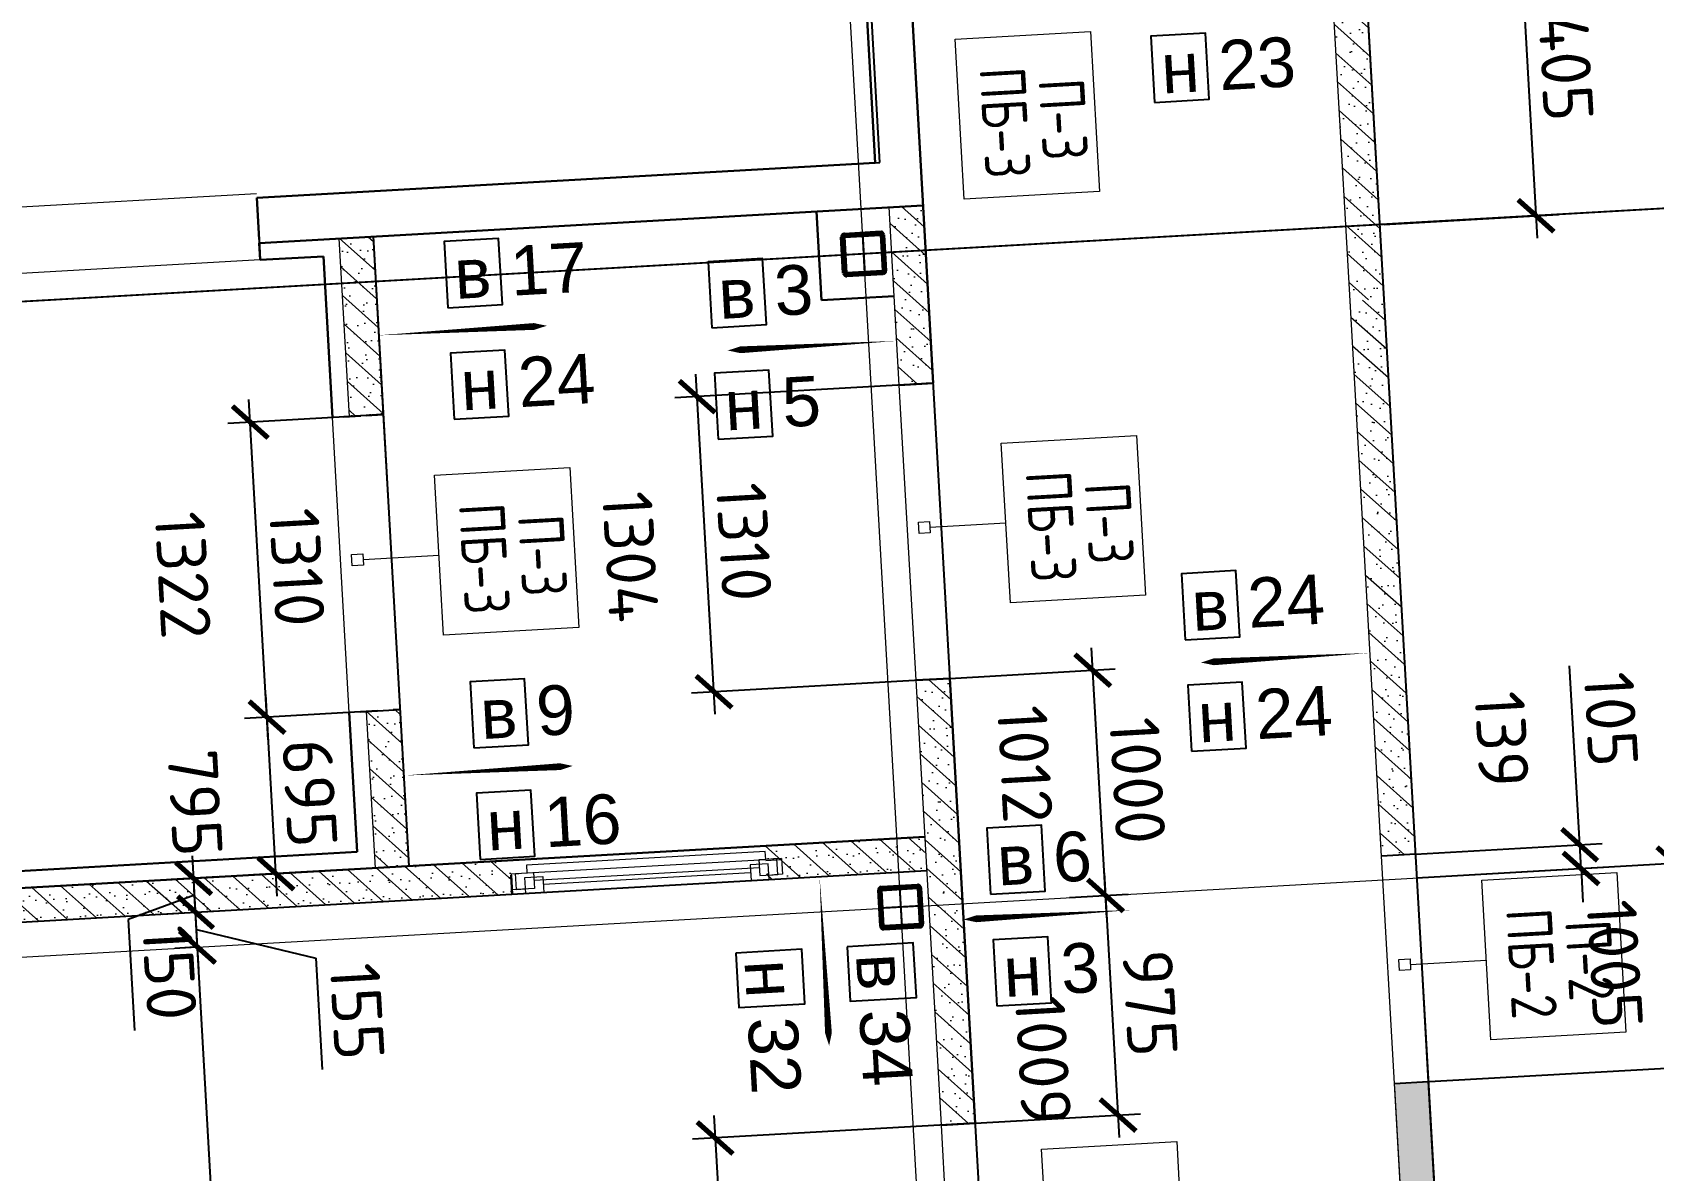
# Model space of a CAD drawing. Header units: metres. Extents: x 107714.6 to 107779.8, y 110796.6 to 110847.9.
# Drawn here: x 107766.64 to 107773.82, y 110823.88 to 110828.92 of the extents above; entities that cross this region are included whole.
import ezdxf

# ---------------------------------------------------------------- set-up
doc = ezdxf.new("R2010")
doc.units = ezdxf.units.M
doc.header["$PDMODE"] = 35
doc.header["$PDSIZE"] = 0.01
for name, pattern in [('CENTER', [50.8, 31.75, -6.35, 6.35, -6.35]), ('GOST2.303 5', [24, 20, -1.5, 1, -1.5]), ('невидимаяX2', [19.05, 12.7, -6.35])]:
    doc.linetypes.add(name, pattern=pattern)
for name, color, linetype in [('2023.11.08_В_ОТКЛОНЕНИЯ', 7, 'Continuous'), ('2023.11.08_Н_ОТКЛОНЕНИЯ', 7, 'Continuous'), ('_1-1_ Внутренние стены', 7, 'Continuous'), ('_4-3_ маркировка на кладочных планах АР', 7, 'Continuous'), ('размеры', 7, 'Continuous'), ('размеры дв проемов', 7, 'Continuous'), ('Слой3', 7, 'Continuous')]:
    doc.layers.add(name, color=color, linetype=linetype)
doc.layers.add('Вспомогательные', color=6, linetype='Continuous', plot=False)
doc.layers.add('Каркас_Импост', color=7, linetype='Continuous', lineweight=9, true_color=0x804000)
doc.layers.add('Отлив', color=7, linetype='Continuous', lineweight=9, true_color=0x008080)
for name, color, linetype, lineweight in [('Окна', 251, 'Continuous', 9), ('ОСИ', 251, 'CENTER', 18), ('Основные надписи', 7, 'Continuous', 30), ('Размерные', 45, 'Continuous', 15), ('Стены', 7, 'Continuous', 18), ('Стены разрез', 7, 'Continuous', 30)]:
    doc.layers.add(name, color=color, linetype=linetype, lineweight=lineweight)
doc.styles.add('AxeAndPointZ', font='arial.ttf')
doc.styles.add('GOST 2.304 type A', font='isocpeur.ttf')
doc.styles.add('стиль1', font='isocpeur.ttf')
doc.dimstyles.new('ISO-25', dxfattribs={"dimtxt": 0.22, "dimasz": 0.15, "dimexe": 0.1, "dimexo": 0, "dimgap": 0.06, "dimtad": 1, "dimdec": 0, "dimlfac": 1000, "dimtxsty": 'GOST 2.304 type A', "dimblk": 'ARCHTICK', "dimcen": 2.5, "dimdle": 0.1, "dimadec": 0, "dimazin": 0, "dimtfac": 1, "dimtdec": 0, "dimtmove": 0, "dimatfit": 3, "dimfxl": 1, "dimarcsym": 0})
doc.dimstyles.new('снизу', dxfattribs={"dimtxt": 0.22, "dimasz": 0.1, "dimexe": 0.1, "dimexo": 0, "dimgap": 0.06, "dimtad": 1, "dimdec": 0, "dimlfac": 1000, "dimtxsty": 'GOST 2.304 type A', "dimblk": 'OBLIQUE', "dimcen": 2.5, "dimdle": 0.1, "dimse1": 1, "dimse2": 1, "dimsd1": 1, "dimsd2": 1, "dimadec": 0, "dimazin": 0, "dimtfac": 1, "dimtdec": 0, "dimtofl": 0, "dimtmove": 2, "dimatfit": 3, "dimfxl": 1, "dimarcsym": 0})

# ---------------------------------------------------------------- blocks, each defined once
blk = doc.blocks.new('102_Окно_1Створка_Ф_ГОСТ23166-99 - 1160х1750_1170_h-1445332-_О__L1_0_000_')
at = {"layer": 'Каркас_Импост', "color": 7, "lineweight": 18}
for p, q in [((-638.1, -475), (-638.1, -405)), ((-638.1, -405), (-603.1, -405)), ((-538.1, -405), (-618.1, -405)), ((-618.1, -405), (-618.1, -475)), ((-618.1, -405), (-618.1, -475)), ((-578.1, -405), (-618.1, -405)), ((-498.1, -385), (-578.1, -385)), ((-578.1, -385), (-578.1, -455)), ((-538.1, -475), (-538.1, -405)), ((-498.1, -455), (-498.1, -385)), ((-498.1, -420), (421.9, -420)), ((421.9, -455), (421.9, -385)), ((421.9, -385), (501.9, -385)), ((461.9, -405), (541.9, -405)), ((461.9, -475), (461.9, -405)), ((501.9, -385), (501.9, -455)), ((541.9, -405), (501.9, -405)), ((561.9, -405), (526.9, -405)), ((541.9, -405), (541.9, -475)), ((541.9, -405), (541.9, -475)), ((561.9, -475), (561.9, -405)), ((-638.1, -475), (-603.1, -475)), ((-618.1, -475), (-538.1, -475)), ((-618.1, -475), (-538.1, -475)), ((-578.1, -455), (-498.1, -455)), ((-538.1, -440), (461.9, -440)), ((-538.1, -475), (-538.1, -455)), ((501.9, -455), (421.9, -455)), ((461.9, -475), (461.9, -455)), ((541.9, -475), (461.9, -475)), ((541.9, -475), (461.9, -475)), ((561.9, -475), (526.9, -475))]:
    blk.add_line(p, q, dxfattribs=at)
at = {"layer": 'Отлив', "color": 7}
for p, q in [((491.9, -475), (-568.1, -475)), ((-568.1, -475), (-568.1, -510)), ((491.9, -510), (491.9, -475)), ((-568.1, -510), (491.9, -510))]:
    blk.add_line(p, q, dxfattribs=at)
blk = doc.blocks.new('к4')
at = {"color": 0, "linetype": 'Continuous', "lineweight": 60, "ltscale": 150}
for p, q in [((4150607.8, 536606.2), (4150607.8, 536766.2)), ((4150612.8, 536606.2), (4150612.8, 536766.2)), ((4150617.8, 536776.2), (4150777.8, 536776.2)), ((4150617.8, 536771.2), (4150777.8, 536771.2)), ((4150782.8, 536766.2), (4150782.8, 536606.2)), ((4150787.8, 536766.2), (4150787.8, 536606.2)), ((4150777.8, 536601.2), (4150617.8, 536601.2)), ((4150777.8, 536596.2), (4150617.8, 536596.2))]:
    blk.add_line(p, q, dxfattribs=at)
at = {"color": 0, "linetype": 'GOST2.303 5', "lineweight": 25, "ltscale": 150}
for p, q in [((4150697.8, 536778.2), (4150697.8, 536594.2)), ((4150605.8, 536686.2), (4150789.8, 536686.2))]:
    blk.add_line(p, q, dxfattribs=at)
at = {"color": 0, "linetype": 'Continuous', "lineweight": 60, "ltscale": 150}
for centre, radius, start, end in [((4150617.8, 536766.2), 10, 90, 180), ((4150617.8, 536766.2), 5, 90, 180), ((4150777.8, 536766.2), 10, 0, 90), ((4150777.8, 536766.2), 5, 0, 90), ((4150617.8, 536606.2), 10, 180, 270), ((4150617.8, 536606.2), 5, 180, 270), ((4150777.8, 536606.2), 5, 270, 0), ((4150777.8, 536606.2), 10, 270, 0)]:
    blk.add_arc(centre, radius, start, end, dxfattribs=at)
at = {"layer": 'Вспомогательные', "color": 0, "ltscale": 10}
blk.add_line((4150612.8, 536686.2), (4150782.8, 536686.2), dxfattribs=at)
blk = doc.blocks.new('_ARCHTICK')
at = {"color": 0, "linetype": 'ByBlock', "const_width": 0.15}
blk.add_lwpolyline([(-0.5, -0.5), (0.5, 0.5)], dxfattribs=at)
blk = doc.blocks.new('*D138')
at = {"layer": 'Defpoints', "color": 0, "transparency": 16777216}
for p in [(107772.3326, 110829.4617), (107773.2992, 110828.1094), (107772.6263, 110828.0711)]:
    blk.add_point(p, dxfattribs=at)
at = {"layer": 'размеры', "color": 0, "lineweight": -2, "transparency": 16777216}
for p, q in [((107773.2138, 110829.612), (107773.3049, 110828.0095)), ((107772.3326, 110829.4617), (107773.3193, 110829.5178)), ((107772.6263, 110828.0711), (107773.3991, 110828.1151))]:
    blk.add_line(p, q, dxfattribs=at)
at = {"layer": 'размеры', "color": 0, "lineweight": -2, "transparency": 16777216, "xscale": 0.15, "yscale": 0.15, "zscale": 0.15}
for p, rotation in [((107773.2195, 110829.5121), 93.25304974487426), ((107773.2992, 110828.1094), 273.2530497448743)]:
    blk.add_blockref('_ARCHTICK', p, dxfattribs=dict(at, rotation=rotation))
at = {"layer": 'размеры', "color": 0, "transparency": 16777216, "insert": (107773.4291, 110828.8204), "char_height": 0.22, "attachment_point": 5, "rotation": 273.25305, "style": 'GOST 2.304 type A'}
blk.add_mtext('1405', dxfattribs=at)
blk = doc.blocks.new('*D140')
at = {"layer": 'Defpoints', "color": 0, "transparency": 16777216}
for p in [(107773.4927, 110825.3209), (107772.7648, 110825.2795), (107772.7708, 110825.1747)]:
    blk.add_point(p, dxfattribs=at)
at = {"layer": 'размеры', "color": 0, "lineweight": -2, "transparency": 16777216}
for p, q in [((107773.4927, 110825.3209), (107773.4476, 110826.1136)), ((107772.7648, 110825.2795), (107773.5925, 110825.3265)), ((107773.4986, 110825.216), (107773.4927, 110825.3209)), ((107772.7708, 110825.1747), (107773.5985, 110825.2217)), ((107773.4986, 110825.216), (107773.5071, 110825.0663))]:
    blk.add_line(p, q, dxfattribs=at)
at = {"layer": 'размеры', "color": 0, "lineweight": -2, "transparency": 16777216, "xscale": 0.15, "yscale": 0.15, "zscale": 0.15}
for p, rotation in [((107773.4927, 110825.3209), 273.2530497448743), ((107773.4986, 110825.216), 93.25304974487426)]:
    blk.add_blockref('_ARCHTICK', p, dxfattribs=dict(at, rotation=rotation))
at = {"layer": 'размеры', "color": 0, "transparency": 16777216, "insert": (107773.6314, 110825.8766), "char_height": 0.22, "attachment_point": 5, "rotation": 273.25305, "style": 'GOST 2.304 type A'}
blk.add_mtext('105', dxfattribs=at)
blk = doc.blocks.new('*D141')
at = {"layer": 'Defpoints', "color": 0, "transparency": 16777216}
for p in [(107772.7708, 110825.1747), (107773.966, 110824.3361), (107772.7992, 110824.2698)]:
    blk.add_point(p, dxfattribs=at)
at = {"layer": 'размеры', "color": 0, "lineweight": -2, "transparency": 16777216}
for p, q in [((107773.909, 110825.3395), (107773.9717, 110824.2363)), ((107772.7708, 110825.1747), (107774.0145, 110825.2454)), ((107772.7992, 110824.2698), (107774.0658, 110824.3418))]:
    blk.add_line(p, q, dxfattribs=at)
at = {"layer": 'размеры', "color": 0, "lineweight": -2, "transparency": 16777216, "xscale": 0.15, "yscale": 0.15, "zscale": 0.15}
for p, rotation in [((107773.9146, 110825.2397), 93.25304974487426), ((107773.966, 110824.3361), 273.2530497448743)]:
    blk.add_blockref('_ARCHTICK', p, dxfattribs=dict(at, rotation=rotation))
at = {"layer": 'размеры', "color": 0, "transparency": 16777216, "insert": (107774.11, 110824.7976), "char_height": 0.22, "attachment_point": 5, "rotation": 273.25305, "style": 'GOST 2.304 type A'}
blk.add_mtext('905', dxfattribs=at)
blk = doc.blocks.new('*D87')
at = {"layer": 'Defpoints', "color": 0, "transparency": 16777216}
for p in [(107767.3691, 110824.8676), (107767.38, 110824.8683), (107767.4906, 110821.9148)]:
    blk.add_point(p, dxfattribs=at)
at = {"layer": 'размеры', "color": 0, "lineweight": -2, "transparency": 16777216}
for p, q in [((107767.5425, 110821.8176), (107767.3635, 110824.9675)), ((107767.38, 110824.8683), (107767.2693, 110824.862)), ((107767.4906, 110821.9148), (107767.6367, 110821.9231))]:
    blk.add_line(p, q, dxfattribs=at)
at = {"layer": 'размеры', "color": 0, "lineweight": -2, "transparency": 16777216, "xscale": 0.15, "yscale": 0.15, "zscale": 0.15}
for p, rotation in [((107767.3691, 110824.8676), 93.25304974487426), ((107767.5368, 110821.9174), 273.2530497448743)]:
    blk.add_blockref('_ARCHTICK', p, dxfattribs=dict(at, rotation=rotation))
at = {"layer": 'размеры', "color": 0, "transparency": 16777216, "insert": (107767.6227, 110823.4022), "char_height": 0.22, "attachment_point": 5, "rotation": 273.25305, "style": 'GOST 2.304 type A'}
blk.add_mtext('2955', dxfattribs=at)
blk = doc.blocks.new('*D88')
at = {"layer": 'Defpoints', "color": 0, "transparency": 16777216}
for p in [(107767.2132, 110825.014), (107767.3603, 110825.0224), (107767.38, 110824.8683)]:
    blk.add_point(p, dxfattribs=at)
at = {"layer": 'размеры', "color": 0, "lineweight": -2, "transparency": 16777216}
for p, q in [((107767.3748, 110824.7678), (107767.3547, 110825.1222)), ((107767.2132, 110825.014), (107767.4602, 110825.0281)), ((107767.3647, 110824.945), (107767.8928, 110824.8188)), ((107767.38, 110824.8683), (107767.2693, 110824.862)), ((107767.8928, 110824.8188), (107767.9208, 110824.3256))]:
    blk.add_line(p, q, dxfattribs=at)
at = {"layer": 'размеры', "color": 0, "lineweight": -2, "transparency": 16777216, "xscale": 0.15, "yscale": 0.15, "zscale": 0.15}
for p, rotation in [((107767.3603, 110825.0224), 93.25304974487426), ((107767.3691, 110824.8676), 273.2530497448743)]:
    blk.add_blockref('_ARCHTICK', p, dxfattribs=dict(at, rotation=rotation))
at = {"layer": 'размеры', "color": 0, "transparency": 16777216, "insert": (107768.0765, 110824.5818), "char_height": 0.22, "attachment_point": 5, "rotation": 273.25305, "style": 'GOST 2.304 type A'}
blk.add_mtext('155', dxfattribs=at)
blk = doc.blocks.new('*D89')
at = {"layer": 'Defpoints', "color": 0, "transparency": 16777216}
for p in [(107767.3518, 110825.1722), (107767.4595, 110825.1783), (107767.2132, 110825.014)]:
    blk.add_point(p, dxfattribs=at)
at = {"layer": 'размеры', "color": 0, "lineweight": -2, "transparency": 16777216}
for p, q in [((107767.366, 110824.9226), (107767.3462, 110825.272)), ((107767.4595, 110825.1783), (107767.252, 110825.1665)), ((107767.3561, 110825.0973), (107767.0617, 110824.9904)), ((107767.2132, 110825.014), (107767.4602, 110825.0281)), ((107767.0617, 110824.9904), (107767.0897, 110824.4972))]:
    blk.add_line(p, q, dxfattribs=at)
at = {"layer": 'размеры', "color": 0, "lineweight": -2, "transparency": 16777216, "xscale": 0.15, "yscale": 0.15, "zscale": 0.15}
for p, rotation in [((107767.3518, 110825.1722), 93.25304974487426), ((107767.3603, 110825.0224), 273.2530497448743)]:
    blk.add_blockref('_ARCHTICK', p, dxfattribs=dict(at, rotation=rotation))
at = {"layer": 'размеры', "color": 0, "transparency": 16777216, "insert": (107767.2454, 110824.7534), "char_height": 0.22, "attachment_point": 5, "rotation": 273.25305, "style": 'GOST 2.304 type A'}
blk.add_mtext('150', dxfattribs=at)
blk = doc.blocks.new('*D90')
at = {"layer": 'Defpoints', "color": 0, "transparency": 16777216}
for p in [(107767.6771, 110825.8868), (107768.1165, 110825.9117), (107768.0111, 110825.2096)]:
    blk.add_point(p, dxfattribs=at)
at = {"layer": 'размеры', "color": 0, "lineweight": -2, "transparency": 16777216}
for p, q in [((107767.7222, 110825.093), (107767.6715, 110825.9866)), ((107768.1165, 110825.9117), (107767.5773, 110825.8811)), ((107768.0111, 110825.2096), (107767.6167, 110825.1872))]:
    blk.add_line(p, q, dxfattribs=at)
at = {"layer": 'размеры', "color": 0, "lineweight": -2, "transparency": 16777216, "xscale": 0.15, "yscale": 0.15, "zscale": 0.15}
for p, rotation in [((107767.6771, 110825.8868), 93.25304974487426), ((107767.7166, 110825.1929), 273.2530497448743)]:
    blk.add_blockref('_ARCHTICK', p, dxfattribs=dict(at, rotation=rotation))
at = {"layer": 'размеры', "color": 0, "transparency": 16777216, "insert": (107767.8666, 110825.5495), "char_height": 0.22, "attachment_point": 5, "rotation": 273.25305, "style": 'GOST 2.304 type A'}
blk.add_mtext('695', dxfattribs=at)
blk = doc.blocks.new('*D91')
at = {"layer": 'Defpoints', "color": 0, "transparency": 16777216}
for p in [(107767.6028, 110827.1947), (107768.0235, 110827.2186), (107768.1165, 110825.9117)]:
    blk.add_point(p, dxfattribs=at)
at = {"layer": 'размеры', "color": 0, "lineweight": -2, "transparency": 16777216}
for p, q in [((107767.6828, 110825.7869), (107767.5971, 110827.2945)), ((107768.0235, 110827.2186), (107767.503, 110827.189)), ((107768.1165, 110825.9117), (107767.5773, 110825.8811))]:
    blk.add_line(p, q, dxfattribs=at)
at = {"layer": 'размеры', "color": 0, "lineweight": -2, "transparency": 16777216, "xscale": 0.15, "yscale": 0.15, "zscale": 0.15}
for p, rotation in [((107767.6028, 110827.1947), 93.25304974487426), ((107767.6771, 110825.8868), 273.2530497448743)]:
    blk.add_blockref('_ARCHTICK', p, dxfattribs=dict(at, rotation=rotation))
at = {"layer": 'размеры', "color": 0, "transparency": 16777216, "insert": (107767.8097, 110826.5504), "char_height": 0.22, "attachment_point": 5, "rotation": 273.25305, "style": 'GOST 2.304 type A'}
blk.add_mtext('1310', dxfattribs=at)
blk = doc.blocks.new('*D92')
at = {"layer": 'Defpoints', "color": 0, "transparency": 16777216}
for p in [(107771.3354, 110826.0947), (107770.7023, 110826.0587), (107771.233, 110825.0873)]:
    blk.add_point(p, dxfattribs=at)
at = {"layer": 'размеры', "color": 0, "lineweight": -2, "transparency": 16777216}
for p, q in [((107771.3978, 110824.9965), (107771.3297, 110826.1945)), ((107770.7023, 110826.0587), (107771.4352, 110826.1004)), ((107771.233, 110825.0873), (107771.492, 110825.102))]:
    blk.add_line(p, q, dxfattribs=at)
at = {"layer": 'размеры', "color": 0, "lineweight": -2, "transparency": 16777216, "xscale": 0.15, "yscale": 0.15, "zscale": 0.15}
for p, rotation in [((107771.3354, 110826.0947), 93.25304974487426), ((107771.3921, 110825.0963), 273.2530497448743)]:
    blk.add_blockref('_ARCHTICK', p, dxfattribs=dict(at, rotation=rotation))
at = {"layer": 'размеры', "color": 0, "transparency": 16777216, "insert": (107771.5335, 110825.6051), "char_height": 0.22, "attachment_point": 5, "rotation": 273.25305, "style": 'GOST 2.304 type A'}
blk.add_mtext('1000', dxfattribs=at)
blk = doc.blocks.new('*D93')
at = {"layer": 'Defpoints', "color": 0, "transparency": 16777216}
for p in [(107769.583, 110827.3072), (107770.628, 110827.3666), (107770.7023, 110826.0587)]:
    blk.add_point(p, dxfattribs=at)
at = {"layer": 'размеры', "color": 0, "lineweight": -2, "transparency": 16777216}
for p, q in [((107769.663, 110825.8995), (107769.5773, 110827.407)), ((107770.628, 110827.3666), (107769.4832, 110827.3015)), ((107770.7023, 110826.0587), (107769.5575, 110825.9936))]:
    blk.add_line(p, q, dxfattribs=at)
at = {"layer": 'размеры', "color": 0, "lineweight": -2, "transparency": 16777216, "xscale": 0.15, "yscale": 0.15, "zscale": 0.15}
for p, rotation in [((107769.583, 110827.3072), 93.25304974487426), ((107769.6573, 110825.9993), 273.2530497448743)]:
    blk.add_blockref('_ARCHTICK', p, dxfattribs=dict(at, rotation=rotation))
at = {"layer": 'размеры', "color": 0, "transparency": 16777216, "insert": (107769.7899, 110826.6629), "char_height": 0.22, "attachment_point": 5, "rotation": 273.25305, "style": 'GOST 2.304 type A'}
blk.add_mtext('1310', dxfattribs=at)
blk = doc.blocks.new('*D94')
at = {"layer": 'Defpoints', "color": 0, "transparency": 16777216}
for p in [(107771.233, 110825.0873), (107770.8144, 110824.0869), (107771.4475, 110824.1229)]:
    blk.add_point(p, dxfattribs=at)
at = {"layer": 'размеры', "color": 0, "lineweight": -2, "transparency": 16777216}
for p, q in [((107771.3865, 110825.1961), (107771.4531, 110824.023)), ((107771.233, 110825.0873), (107771.492, 110825.102)), ((107770.8144, 110824.0869), (107771.5473, 110824.1285))]:
    blk.add_line(p, q, dxfattribs=at)
at = {"layer": 'размеры', "color": 0, "lineweight": -2, "transparency": 16777216, "xscale": 0.15, "yscale": 0.15, "zscale": 0.15}
for p, rotation in [((107771.3921, 110825.0963), 93.25304974487426), ((107771.4475, 110824.1229), 273.2530497448743)]:
    blk.add_blockref('_ARCHTICK', p, dxfattribs=dict(at, rotation=rotation))
at = {"layer": 'размеры', "color": 0, "transparency": 16777216, "insert": (107771.5895, 110824.6192), "char_height": 0.22, "attachment_point": 5, "rotation": 273.25305, "style": 'GOST 2.304 type A'}
blk.add_mtext('975', dxfattribs=at)
blk = doc.blocks.new('*D95')
at = {"layer": 'Defpoints', "color": 0, "transparency": 16777216}
for p in [(107770.8144, 110824.0869), (107770.8717, 110823.0785), (107769.7195, 110823.013)]:
    blk.add_point(p, dxfattribs=at)
at = {"layer": 'размеры', "color": 0, "lineweight": -2, "transparency": 16777216}
for p, q in [((107770.8144, 110824.0869), (107769.5623, 110824.0157)), ((107769.6565, 110824.1212), (107769.7252, 110822.9132)), ((107770.8717, 110823.0785), (107769.6196, 110823.0074))]:
    blk.add_line(p, q, dxfattribs=at)
at = {"layer": 'размеры', "color": 0, "lineweight": -2, "transparency": 16777216, "xscale": 0.15, "yscale": 0.15, "zscale": 0.15}
for p, rotation in [((107769.6622, 110824.0214), 93.25304974487426), ((107769.7195, 110823.013), 273.2530497448743)]:
    blk.add_blockref('_ARCHTICK', p, dxfattribs=dict(at, rotation=rotation))
at = {"layer": 'размеры', "color": 0, "transparency": 16777216, "insert": (107769.8606, 110823.5269), "char_height": 0.22, "attachment_point": 5, "rotation": 273.25305, "style": 'GOST 2.304 type A'}
blk.add_mtext('1010', dxfattribs=at)
blk = doc.blocks.new('*D45')
at = {"layer": 'Defpoints', "color": 0, "transparency": 16777216}
for p in [(107773.6099, 110825.4665), (107772.6571, 110825.4123, 21.5843), (107772.7176, 110824.4087, 21.6643)]:
    blk.add_point(p, dxfattribs=at)
at = {"layer": 'размеры', "color": 0, "transparency": 16777216, "insert": (107773.6483, 110824.792), "char_height": 0.22, "attachment_point": 5, "rotation": 273.25305, "style": 'GOST 2.304 type A'}
blk.add_mtext('1005', dxfattribs=at)
blk = doc.blocks.new('_Oblique')
at = {"color": 0, "linetype": 'ByBlock', "lineweight": -2}
blk.add_line((-0.5, -0.5), (0.5, 0.5), dxfattribs=at)
blk = doc.blocks.new('*D149')
at = {"layer": 'Defpoints', "color": 0, "transparency": 16777216}
for p in [(107772.6571, 110825.4123, 21.5843), (107773.1751, 110825.3028), (107772.6649, 110825.2738)]:
    blk.add_point(p, dxfattribs=at)
at = {"layer": 'размеры', "color": 0, "transparency": 16777216, "insert": (107773.1475, 110825.7877), "char_height": 0.22, "attachment_point": 5, "rotation": 273.25305, "style": 'GOST 2.304 type A'}
blk.add_mtext('139', dxfattribs=at)
blk = doc.blocks.new('*D46')
at = {"layer": 'Defpoints', "color": 0, "transparency": 16777216}
for p in [(107770.553, 110827.3686, 21.5603), (107770.6974, 110826.0709, 21.7363), (107769.3214, 110825.9927)]:
    blk.add_point(p, dxfattribs=at)
at = {"layer": 'размеры', "color": 0, "transparency": 16777216, "insert": (107769.287, 110826.5972), "char_height": 0.22, "attachment_point": 5, "rotation": 273.25305, "style": 'GOST 2.304 type A'}
blk.add_mtext('1304', dxfattribs=at)
blk = doc.blocks.new('*D150')
at = {"layer": 'Defpoints', "color": 0, "transparency": 16777216}
for p in [(107770.6974, 110826.0709, 21.7363), (107771.1745, 110825.0839), (107771.0693, 110825.078)]:
    blk.add_point(p, dxfattribs=at)
at = {"layer": 'размеры', "color": 0, "transparency": 16777216, "insert": (107771.0352, 110825.6779), "char_height": 0.22, "attachment_point": 5, "rotation": 273.25305, "style": 'GOST 2.304 type A'}
blk.add_mtext('1012', dxfattribs=at)
blk = doc.blocks.new('*D47')
at = {"layer": 'Defpoints', "color": 0, "transparency": 16777216}
for p in [(107771.0748, 110825.0846), (107770.8322, 110825.0708), (107770.7409, 110824.0546, 21.6393)]:
    blk.add_point(p, dxfattribs=at)
at = {"layer": 'размеры', "color": 0, "transparency": 16777216, "insert": (107771.1157, 110824.3644), "char_height": 0.22, "attachment_point": 5, "rotation": 273.25305, "style": 'GOST 2.304 type A'}
blk.add_mtext('1009', dxfattribs=at)
blk = doc.blocks.new('*D48')
at = {"layer": 'Defpoints', "color": 0, "transparency": 16777216}
for p in [(107770.7409, 110824.0546, 21.6393), (107770.803, 110823.0454, 21.6563), (107769.3842, 110822.9647)]:
    blk.add_point(p, dxfattribs=at)
at = {"layer": 'размеры', "color": 0, "transparency": 16777216, "insert": (107769.3542, 110823.4931), "char_height": 0.22, "attachment_point": 5, "rotation": 273.25305, "style": 'GOST 2.304 type A'}
blk.add_mtext('1011', dxfattribs=at)
blk = doc.blocks.new('*D151')
at = {"layer": 'Defpoints', "color": 0, "transparency": 16777216}
for p in [(107768.2294, 110826.0183, 21.6173), (107767.3321, 110825.9673), (107767.7427, 110825.1944)]:
    blk.add_point(p, dxfattribs=at)
at = {"layer": 'размеры', "color": 0, "transparency": 16777216, "insert": (107767.3583, 110825.5069), "char_height": 0.22, "attachment_point": 5, "rotation": 273.25305, "style": 'GOST 2.304 type A'}
blk.add_mtext('795', dxfattribs=at)
blk = doc.blocks.new('*D49')
at = {"layer": 'Defpoints', "color": 0, "transparency": 16777216}
for p in [(107768.123, 110827.3363, 21.6123), (107767.2603, 110827.2873), (107768.2294, 110826.0183, 21.6173)]:
    blk.add_point(p, dxfattribs=at)
at = {"layer": 'размеры', "color": 0, "transparency": 16777216, "insert": (107767.3041, 110826.5154), "char_height": 0.22, "attachment_point": 5, "rotation": 273.25305, "style": 'GOST 2.304 type A'}
blk.add_mtext('1322', dxfattribs=at)

msp = doc.modelspace()

# ---------------------------------------------------------------- hatches: boundary and pattern name
at = {"layer": '_1-1_ Внутренние стены', "linetype": 'Continuous', "lineweight": 0, "true_color": 0x000000}
h = msp.add_hatch(dxfattribs=at)
h.set_pattern_fill('ГАЗОБЕТОН_0004', color=18, scale=0.001, angle=-86.74695, style=0, pattern_type=2)
h.set_pattern_definition([(318.25305, (107764.21106, 110787.65677), (0.05992578, 0.06714835), []), (3.25305, (107764.270985, 110787.723916), (-0.00459642, 0.08086948), [0, -0.054, 0, -0.081]), (68.25305, (107764.33813, 110787.66399), (0.07523517, -0.03001115), [0, -0.0396, 0, -0.0684])])
h.paths.add_polyline_path([(107772.4215, 110831.3248), (107772.2717, 110831.3162), (107772.4754, 110827.732), (107772.6252, 110827.7405)])
h = msp.add_hatch(dxfattribs=at)
h.set_pattern_fill('ГАЗОБЕТОН_0004', color=18, scale=0.001, angle=-86.74695, style=0, pattern_type=2)
h.set_pattern_definition([(318.25305, (107762.37272, 110784.48734), (0.05992578, 0.06714835), []), (3.25305, (107762.43264, 110784.55449), (-0.00459642, 0.08086948), [0, -0.054, 0, -0.081]), (68.25305, (107762.49979, 110784.494564), (0.07523517, -0.03001115), [0, -0.0396, 0, -0.0684])])
h.paths.add_polyline_path([(107770.5831, 110828.1553), (107770.4334, 110828.1468), (107770.4782, 110827.3581), (107770.628, 110827.3666)])
h = msp.add_hatch(dxfattribs=at)
h.set_pattern_fill('ГАЗОБЕТОН_0004', color=18, scale=0.001, angle=-86.74695, style=0, pattern_type=2)
h.set_pattern_definition([(318.25305, (107763.05961, 110784.52638), (0.05992578, 0.06714835), []), (3.25305, (107763.11953, 110784.59353), (-0.00459642, 0.08086948), [0, -0.054, 0, -0.081]), (68.25305, (107763.18668, 110784.533605), (0.07523517, -0.03001115), [0, -0.0396, 0, -0.0684])])
h.paths.add_polyline_path([(107767.9973, 110828.0084), (107768.1471, 110828.0169), (107768.1919, 110827.2281), (107768.0421, 110827.2196)])
h = msp.add_hatch(dxfattribs=at)
h.set_pattern_fill('ГАЗОБЕТОН_0004', color=18, scale=0.001, angle=-86.74695, style=0, pattern_type=2)
h.set_pattern_definition([(318.25305, (107764.41478, 110784.07255), (0.05992578, 0.06714835), []), (3.25305, (107764.4747, 110784.1397), (-0.00459642, 0.08086948), [0, -0.054, 0, -0.081]), (68.25305, (107764.54185, 110784.079775), (0.07523517, -0.03001115), [0, -0.0396, 0, -0.0684])])
h.paths.add_polyline_path([(107772.6252, 110827.7405), (107772.4754, 110827.732), (107772.6153, 110825.271), (107772.7651, 110825.2795)])
h = msp.add_hatch(dxfattribs=at)
h.set_pattern_fill('ГАЗОБЕТОН_0004', color=18, scale=0.001, angle=-86.74695, style=0, pattern_type=2)
h.set_pattern_definition([(318.25305, (107762.49188, 110782.39073), (0.05992578, 0.06714835), []), (3.25305, (107762.55181, 110782.45787), (-0.00459642, 0.08086948), [0, -0.054, 0, -0.081]), (68.25305, (107762.61896, 110782.39795), (0.07523517, -0.03001115), [0, -0.0396, 0, -0.0684])])
h.paths.add_polyline_path([(107770.7023, 110826.0587), (107770.5525, 110826.0502), (107770.6646, 110824.0784), (107770.8144, 110824.0869)])
h = msp.add_hatch(dxfattribs=at)
h.set_pattern_fill('ГАЗОБЕТОН_0004', color=18, scale=0.001, angle=-86.74695, style=0, pattern_type=2)
h.set_pattern_definition([(318.25305, (107763.17877, 110782.42977), (0.05992578, 0.06714835), []), (3.25305, (107763.2387, 110782.496915), (-0.00459642, 0.08086948), [0, -0.054, 0, -0.081]), (68.25305, (107763.30585, 110782.43699), (0.07523517, -0.03001115), [0, -0.0396, 0, -0.0684])])
h.paths.add_polyline_path([(107768.1165, 110825.9117), (107768.2662, 110825.9202), (107768.3057, 110825.2264), (107768.1559, 110825.2179)])
h = msp.add_hatch(dxfattribs=at)
h.set_pattern_fill('ГАЗОБЕТОН_0004', color=18, scale=0.001, angle=-86.74695, style=0, pattern_type=2)
h.set_pattern_definition([(318.25305, (107764.945425, 110781.83406), (0.05992578, 0.06714835), []), (3.25305, (107765.00535, 110781.901205), (-0.00459642, 0.08086948), [0, -0.054, 0, -0.081]), (68.25305, (107765.0725, 110781.84128), (0.07523517, -0.03001115), [0, -0.0396, 0, -0.0684])])
h.paths.add_polyline_path([(107769.8831, 110825.316), (107770.592, 110825.3563), (107770.6005, 110825.2066), (107769.8916, 110825.1663)])
h = msp.add_hatch(dxfattribs=at)
h.set_pattern_fill('ГАЗОБЕТОН_0004', color=18, scale=0.001, angle=-86.74695, style=0, pattern_type=2)
h.set_pattern_definition([(318.25305, (107759.40936, 110781.5194), (0.05992578, 0.06714835), []), (3.25305, (107759.46929, 110781.58655), (-0.00459642, 0.08086948), [0, -0.054, 0, -0.081]), (68.25305, (107759.536434, 110781.52662), (0.07523517, -0.03001115), [0, -0.0396, 0, -0.0684])])
h.paths.add_polyline_path([(107764.3471, 110825.0014), (107768.7549, 110825.2519), (107768.7635, 110825.1021), (107764.3556, 110824.8516)])
h = msp.add_hatch(dxfattribs=at)
h.set_pattern_fill('ГАЗОБЕТОН_0004', color=18, scale=0.001, angle=-86.74695, style=0, pattern_type=2)
h.set_pattern_definition([(318.25305, (107764.61174, 110780.60314), (0.05992578, 0.06714835), []), (3.25305, (107764.67166, 110780.67029), (-0.00459642, 0.08086948), [0, -0.054, 0, -0.081]), (68.25305, (107764.73881, 110780.61036), (0.07523517, -0.03001115), [0, -0.0396, 0, -0.0684])])
h.paths.add_polyline_path([(107772.8222, 110824.2711), (107772.6724, 110824.2626), (107773.0293, 110817.9827), (107773.1791, 110817.9913)])

# ---------------------------------------------------------------- linework, layer by layer
for points in [[(107777.6312, 110828.3556), (107763.8972, 110827.575)], [(107767.642, 110828.0032), (107767.6471, 110827.9133)], [(107770.5281, 110827.3609), (107770.5481, 110827.3621)], [(107772.7648, 110825.2795), (107772.6151, 110825.271)], [(107772.6724, 110824.2626), (107772.8222, 110824.2711)], [(107770.7345, 110824.0824), (107770.7145, 110824.0812)]]:
    msp.add_lwpolyline(points)
at = {"layer": '2023.11.08_В_ОТКЛОНЕНИЯ'}
for points in [[(107768.4781, 110827.7015), (107768.7198, 110827.7153), (107768.7031, 110828.0081), (107768.4615, 110827.9944), (107768.4781, 110827.7015)], [(107769.6479, 110827.6128), (107769.8895, 110827.6265), (107769.8729, 110827.9194), (107769.6313, 110827.9056), (107769.6479, 110827.6128)], [(107771.7448, 110826.2296), (107771.9864, 110826.2434), (107771.9697, 110826.5362), (107771.7281, 110826.5225), (107771.7448, 110826.2296)], [(107768.5933, 110825.7505), (107768.8349, 110825.7642), (107768.8183, 110826.0571), (107768.5766, 110826.0433), (107768.5933, 110825.7505)], [(107770.8828, 110825.1014), (107771.1244, 110825.1151), (107771.1078, 110825.4079), (107770.8661, 110825.3942), (107770.8828, 110825.1014)], [(107770.2476, 110824.8691), (107770.2613, 110824.6275), (107770.5541, 110824.6441), (107770.5404, 110824.8857), (107770.2476, 110824.8691)]]:
    msp.add_lwpolyline(points, dxfattribs=at)
for points in [[(107768.1677, 110827.579, 0, 0, 0), (107768.9165, 110827.6216, 0, 0.16, 0), (107768.617, 110827.6046, 0.03, 0.03, 0), (107768.1677, 110827.579, 0, 0, 0)], [(107770.467, 110827.5545, 0, 0, 0), (107769.7183, 110827.5119, 0, 0.16, 0), (107770.0178, 110827.5289, 0.03, 0.03, 0), (107770.467, 110827.5545, 0, 0, 0)], [(107772.5639, 110826.1713, 0, 0, 0), (107771.8151, 110826.1288, 0, 0.16, 0), (107772.1146, 110826.1458, 0.03, 0.03, 0), (107772.5639, 110826.1713, 0, 0, 0)], [(107768.2828, 110825.628, 0, 0, 0), (107769.0316, 110825.6705, 0, 0.16, 0), (107768.7321, 110825.6535, 0.03, 0.03, 0), (107768.2828, 110825.628, 0, 0, 0)], [(107770.1251, 110825.1795, 0, 0, 0), (107770.1676, 110824.4307, 0, 0.16, 0), (107770.1506, 110824.7303, 0.03, 0.03, 0), (107770.1251, 110825.1795, 0, 0, 0)], [(107771.5119, 110825.0323, 0, 0, 0), (107770.7631, 110824.9897, 0, 0.16, 0), (107771.0626, 110825.0067, 0.03, 0.03, 0), (107771.5119, 110825.0323, 0, 0, 0)]]:
    msp.add_lwpolyline(points, format="xyseb", dxfattribs=at)
at = {"layer": '2023.11.08_Н_ОТКЛОНЕНИЯ'}
for points in [[(107771.6096, 110828.6119), (107771.8512, 110828.6257), (107771.8346, 110828.9185), (107771.593, 110828.9048), (107771.6096, 110828.6119)], [(107768.5062, 110827.2073), (107768.7478, 110827.2211), (107768.7312, 110827.5139), (107768.4896, 110827.5002), (107768.5062, 110827.2073)], [(107769.676, 110827.1186), (107769.9176, 110827.1323), (107769.901, 110827.4252), (107769.6594, 110827.4114), (107769.676, 110827.1186)], [(107771.7729, 110825.7354), (107772.0145, 110825.7492), (107771.9978, 110826.042), (107771.7562, 110826.0283), (107771.7729, 110825.7354)], [(107768.6214, 110825.2563), (107768.863, 110825.27), (107768.8463, 110825.5629), (107768.6047, 110825.5491), (107768.6214, 110825.2563)], [(107770.9109, 110824.6072), (107771.1525, 110824.6209), (107771.1358, 110824.9137), (107770.8942, 110824.9), (107770.9109, 110824.6072)], [(107769.7534, 110824.841), (107769.7671, 110824.5994), (107770.0599, 110824.616), (107770.0462, 110824.8576), (107769.7534, 110824.841)]]:
    msp.add_lwpolyline(points, dxfattribs=at)
for points in [[(107768.1677, 110827.579, 0, 0, 0), (107768.9165, 110827.6216, 0, 0.16, 0), (107768.617, 110827.6046, 0.03, 0.03, 0), (107768.1677, 110827.579, 0, 0, 0)], [(107770.467, 110827.5545, 0, 0, 0), (107769.7183, 110827.5119, 0, 0.16, 0), (107770.0178, 110827.5289, 0.03, 0.03, 0), (107770.467, 110827.5545, 0, 0, 0)], [(107772.5639, 110826.1713, 0, 0, 0), (107771.8151, 110826.1288, 0, 0.16, 0), (107772.1146, 110826.1458, 0.03, 0.03, 0), (107772.5639, 110826.1713, 0, 0, 0)], [(107768.2828, 110825.628, 0, 0, 0), (107769.0316, 110825.6705, 0, 0.16, 0), (107768.7321, 110825.6535, 0.03, 0.03, 0), (107768.2828, 110825.628, 0, 0, 0)], [(107770.1251, 110825.1795, 0, 0, 0), (107770.1676, 110824.4307, 0, 0.16, 0), (107770.1506, 110824.7303, 0.03, 0.03, 0), (107770.1251, 110825.1795, 0, 0, 0)], [(107771.5119, 110825.0323, 0, 0, 0), (107770.7631, 110824.9897, 0, 0.16, 0), (107771.0626, 110825.0067, 0.03, 0.03, 0), (107771.5119, 110825.0323, 0, 0, 0)]]:
    msp.add_lwpolyline(points, format="xyseb", dxfattribs=at)
at = {"layer": '_4-3_ маркировка на кладочных планах АР', "linetype": 'Continuous', "lineweight": 0}
for p, q in [((107770.726, 110828.8915), (107771.325, 110828.9255)), ((107770.7662, 110828.1833), (107770.726, 110828.8915)), ((107771.325, 110828.9255), (107771.3653, 110828.2173)), ((107771.3653, 110828.2173), (107770.7662, 110828.1833)), ((107770.9303, 110827.1016), (107771.5293, 110827.1356)), ((107770.9705, 110826.3933), (107770.9303, 110827.1016)), ((107771.5293, 110827.1356), (107771.5696, 110826.4274)), ((107768.4193, 110826.9588), (107769.0184, 110826.9929)), ((107768.4596, 110826.2506), (107768.4193, 110826.9588)), ((107769.0184, 110826.9929), (107769.0586, 110826.2847)), ((107770.5628, 110826.7505), (107770.6127, 110826.7533)), ((107770.5657, 110826.7005), (107770.5628, 110826.7505)), ((107770.6127, 110826.7533), (107770.6156, 110826.7034)), ((107770.6142, 110826.7283), (107770.9504, 110826.7475)), ((107770.6156, 110826.7034), (107770.5657, 110826.7005)), ((107768.0519, 110826.6077), (107768.1018, 110826.6106)), ((107768.0547, 110826.5578), (107768.0519, 110826.6077)), ((107768.1018, 110826.6106), (107768.1046, 110826.5607)), ((107768.1032, 110826.5856), (107768.4395, 110826.6047)), ((107768.1046, 110826.5607), (107768.0547, 110826.5578)), ((107771.5696, 110826.4274), (107770.9705, 110826.3933)), ((107769.0586, 110826.2847), (107768.4596, 110826.2506)), ((107773.0587, 110825.1642), (107773.6577, 110825.1983)), ((107773.0989, 110824.456), (107773.0587, 110825.1642)), ((107773.6577, 110825.1983), (107773.6979, 110824.49)), ((107772.6912, 110824.8131), (107772.7411, 110824.816)), ((107772.694, 110824.7632), (107772.6912, 110824.8131)), ((107772.7411, 110824.816), (107772.7439, 110824.766)), ((107772.7425, 110824.791), (107773.0788, 110824.8101)), ((107772.7439, 110824.766), (107772.694, 110824.7632)), ((107773.6979, 110824.49), (107773.0989, 110824.456)), ((107771.1082, 110823.9716), (107771.7072, 110824.0057)), ((107771.7072, 110824.0057), (107771.7475, 110823.2974)), ((107771.1484, 110823.2634), (107771.1082, 110823.9716))]:
    msp.add_line(p, q, dxfattribs=at)
at = {"layer": 'ОСИ'}
for p, q in [((107769.2524, 110846.7221), (107771.9455, 110799.3395)), ((107762.8967, 110827.5181), (107777.6312, 110828.3556)), ((107763.0613, 110824.6228), (107777.7957, 110825.4603))]:
    msp.add_line(p, q, dxfattribs=at)
at = {"layer": 'Основные надписи', "ltscale": 200}
msp.add_line((107768.1919, 110827.2281), (107768.117, 110827.2239), dxfattribs=at)
at = {"layer": 'размеры дв проемов'}
for p, q in [((107770.3921, 110828.3448), (107770.24, 110831.0205)), ((107770.3721, 110828.3437), (107770.3921, 110828.3448)), ((107768.1919, 110827.2281), (107768.0172, 110827.2182)), ((107768.0915, 110825.9103), (107768.2662, 110825.9202))]:
    msp.add_line(p, q, dxfattribs=at)
at = {"layer": 'Слой3', "color": 6}
for points in [[(107772.4212, 110831.3247), (107774.1418, 110801.0536)], [(107770.5831, 110828.1553), (107771.7907, 110806.9096)], [(107768.1471, 110828.0169), (107768.3057, 110825.2264)], [(107764.3556, 110824.8516), (107770.6005, 110825.2066)]]:
    msp.add_lwpolyline(points, dxfattribs=at)
at = {"layer": 'Стены', "lineweight": 18}
for points in [[(107772.4181, 110828.7404), (107772.2706, 110831.3362)], [(107772.5676, 110828.7489), (107772.4201, 110831.3447)], [(107770.628, 110827.3666), (107770.5723, 110828.3452)], [(107770.4782, 110827.3581), (107770.4334, 110828.1468)], [(107772.7648, 110825.2795), (107772.625, 110827.7405)], [(107772.6151, 110825.271), (107772.4752, 110827.732)], [(107772.4762, 110827.7194), (107772.4754, 110827.732)], [(107770.6646, 110824.0784), (107770.5525, 110826.0502)], [(107770.8144, 110824.0869), (107770.7023, 110826.0587)], [(107772.8574, 110821.0084), (107772.6724, 110824.2626)], [(107772.8585, 110820.9884), (107772.6735, 110824.2426)], [(107773.1791, 110817.9913), (107772.8222, 110824.2711)]]:
    msp.add_lwpolyline(points, dxfattribs=at)
at = {"layer": 'Стены', "linetype": 'невидимаяX2'}
for points in [[(107772.625, 110827.7405), (107772.5676, 110828.7489)], [(107772.4752, 110827.732), (107772.4179, 110828.7404)], [(107766.3225, 110828.1335), (107767.6304, 110828.2079)], [(107767.6471, 110827.9133), (107766.3392, 110827.839)], [(107770.5525, 110826.0502), (107770.4782, 110827.3581)], [(107770.7023, 110826.0587), (107770.628, 110827.3666)], [(107768.0416, 110825.9075), (107767.9673, 110827.2154)], [(107768.2662, 110825.9202), (107768.1919, 110827.2281)], [(107772.6724, 110824.2626), (107772.6151, 110825.271)], [(107772.8222, 110824.2711), (107772.7648, 110825.2795)], [(107770.7219, 110823.07), (107770.6646, 110824.0784)], [(107770.8717, 110823.0785), (107770.8144, 110824.0869)]]:
    msp.add_lwpolyline(points, dxfattribs=at)
at = {"layer": 'Стены'}
for points in [[(107768.0421, 110827.2196), (107767.9973, 110828.0084)], [(107768.1919, 110827.2281), (107768.1471, 110828.0169)], [(107768.1165, 110825.9117), (107768.1559, 110825.2179)], [(107768.3057, 110825.2264), (107768.2662, 110825.9202)], [(107769.8868, 110825.2511), (107769.9567, 110825.2551)], [(107764.3386, 110824.8506), (107770.6005, 110825.2066)], [(107768.7584, 110825.192), (107768.8282, 110825.196)]]:
    msp.add_lwpolyline(points, dxfattribs=at)
at = {"layer": 'Стены разрез'}
for p, q in [((107770.628, 110827.3666), (107770.4082, 110831.2324)), ((107770.2212, 110830.9994), (107770.3721, 110828.3437)), ((107770.3721, 110828.3437), (107767.6315, 110828.1879)), ((107767.6315, 110828.1879), (107767.642, 110828.0032)), ((107770.5831, 110828.1553), (107767.6429, 110827.9882)), ((107770.1109, 110828.1285), (107770.1333, 110827.7346)), ((107767.6429, 110827.9882), (107767.6471, 110827.9133)), ((107767.6471, 110827.9133), (107767.9267, 110827.9292)), ((107767.9267, 110827.9292), (107767.9673, 110827.2154)), ((107770.1333, 110827.7346), (107770.4558, 110827.7529)), ((107770.4782, 110827.3581), (107770.628, 110827.3666)), ((107768.0172, 110827.2182), (107768.0921, 110827.2225)), ((107768.1619, 110827.2264), (107768.1919, 110827.2281)), ((107770.7023, 110826.0587), (107770.5525, 110826.0502)), ((107770.8144, 110824.0869), (107770.7023, 110826.0587)), ((107770.8144, 110824.0869), (107770.7023, 110826.0587)), ((107770.8144, 110824.0869), (107770.7023, 110826.0587)), ((107770.8144, 110824.0869), (107770.7023, 110826.0587)), ((107768.0416, 110825.9075), (107768.0767, 110825.2894)), ((107768.1664, 110825.9146), (107768.0915, 110825.9103)), ((107768.2662, 110825.9202), (107768.2363, 110825.9185)), ((107764.3271, 110825.0002), (107770.592, 110825.3563)), ((107768.0767, 110825.2894), (107764.5175, 110825.0871)), ((107768.7635, 110825.1021), (107768.7586, 110825.187)), ((107770.6646, 110824.0784), (107770.8144, 110824.0869))]:
    msp.add_line(p, q, dxfattribs=at)

# ---------------------------------------------------------------- block references
at = {"layer": 'Окна', "color": 7, "xscale": 0.0009999999999999994, "yscale": 0.0009999999999999994, "zscale": 0.0009999999999999994, "rotation": 183.2530497448618}
msp.add_blockref('102_Окно_1Створка_Ф_ГОСТ23166-99 - 1160х1750_1170_h-1445332-_О__L1_0_000_', (107769.3463, 110824.7497), dxfattribs=at)
at = {"layer": 'Размерные', "color": 0, "xscale": 0.0009999999999999998, "yscale": 0.0009999999999999998, "zscale": 0.0009999999999999998, "rotation": 273.2530497448619}
for p in [(106998.9633, 114941.4948), (106999.1278, 114938.5995)]:
    msp.add_blockref('к4', p, dxfattribs=at)

# ---------------------------------------------------------------- texts
at = {"layer": '2023.11.08_В_ОТКЛОНЕНИЯ', "style": 'AxeAndPointZ'}
for s, rotation, p in [('в 17', 3.25305, (107768.5127, 110827.7403)), ('в 3', 3.25305, (107769.6825, 110827.6515)), ('в 24', 3.25305, (107771.7793, 110826.2684)), ('в 9', 3.25305, (107768.6279, 110825.7892)), ('в 6', 3.25305, (107770.9173, 110825.1401)), ('в 34', 273.25305, (107770.2863, 110824.8345))]:
    msp.add_text(s, height=0.22, rotation=rotation, dxfattribs=at).set_placement(p)
at = {"layer": '2023.11.08_Н_ОТКЛОНЕНИЯ', "style": 'AxeAndPointZ'}
for s, rotation, p in [('н 23', 3.25305, (107771.6442, 110828.6506)), ('н 24', 3.25305, (107768.5408, 110827.2461)), ('н 5', 3.25305, (107769.7106, 110827.1573)), ('н 24', 3.25305, (107771.8074, 110825.7742)), ('н 16', 3.25305, (107768.6559, 110825.295)), ('н 3', 3.25305, (107770.9454, 110824.6459)), ('н 32', 273.25305, (107769.7921, 110824.8064))]:
    msp.add_text(s, height=0.22, rotation=rotation, dxfattribs=at).set_placement(p)
at = {"layer": '_4-3_ маркировка на кладочных планах АР', "lineweight": 5, "char_height": 0.2, "attachment_point": 2, "rotation": 273.25305, "style": 'стиль1'}
for s, insert in [('\\A1;\\pxqc,t0,20;{\\W0.8;ПБ-3 \\H0.66x;\\S^  ;\\S^  ;}', (107771.0539, 110828.4093)), ('\\A1;\\pxqc,t0,20;{\\W0.8;П-3 \\H0.66x;\\S^  ;\\S^  ;}', (107771.3115, 110828.424)), ('\\A1;\\pxqc,t0,20;{\\W0.8;ПБ-3 \\H0.66x;\\S^  ;\\S^  ;}', (107771.2582, 110826.6194)), ('\\A1;\\pxqc,t0,20;{\\W0.8;П-3 \\H0.66x;\\S^  ;\\S^  ;}', (107771.5158, 110826.634)), ('\\A1;\\pxqc,t0,20;{\\W0.8;ПБ-3 \\H0.66x;\\S^  ;\\S^  ;}', (107768.7472, 110826.4767)), ('\\A1;\\pxqc,t0,20;{\\W0.8;П-3 \\H0.66x;\\S^  ;\\S^  ;}', (107769.0049, 110826.4913)), ('\\A1;\\pxqc,t0,20;{\\W0.8;ПБ-2 \\H0.66x;\\S^  ;\\S^  ;}', (107773.3865, 110824.682)), ('\\A1;\\pxqc,t0,20;{\\W0.8;П-2 \\H0.66x;\\S^  ;\\S^  ;}', (107773.6442, 110824.6967))]:
    msp.add_mtext(s, dxfattribs=dict(at, insert=insert))

# ---------------------------------------------------------------- dimensions: what is measured, and where the dimension line sits
at = {"layer": 'размеры'}
for base, p1, p2, picture, middle in [((107773.2992, 110828.1094), (107772.3326, 110829.4617), (107772.6263, 110828.0711), '*D138', (107773.4291, 110828.8204)), ((107771.3354, 110826.0947), (107771.233, 110825.0873), (107770.7023, 110826.0587), '*D92', (107771.5335, 110825.6051)), ((107773.4927, 110825.3209), (107772.7708, 110825.1747), (107772.7648, 110825.2795), '*D140', (107773.6314, 110825.8766)), ((107767.6771, 110825.8868), (107768.0111, 110825.2096), (107768.1165, 110825.9117), '*D90', (107767.8666, 110825.5495)), ((107773.966, 110824.3361), (107772.7708, 110825.1747), (107772.7992, 110824.2698), '*D141', (107774.11, 110824.7976))]:
    dim = msp.add_linear_dim(base=base, p1=p1, p2=p2, angle=273.25305, dimstyle='ISO-25', dxfattribs=at)
    dim.commit()
    dim.dimension.update_dxf_attribs({"geometry": picture, "text_midpoint": middle})
for base, p1, p2, picture, middle in [((107769.583, 110827.3072), (107770.7023, 110826.0587), (107770.628, 110827.3666), '*D93', (107769.7899, 110826.6629)), ((107767.6028, 110827.1947), (107768.1165, 110825.9117), (107768.0235, 110827.2186), '*D91', (107767.8097, 110826.5504)), ((107767.3518, 110825.1722), (107767.2132, 110825.014), (107767.4595, 110825.1783), '*D89', (107767.2348, 110824.9401)), ((107771.4475, 110824.1229), (107771.233, 110825.0873), (107770.8144, 110824.0869), '*D94', (107771.5895, 110824.6192)), ((107767.3603, 110825.0224), (107767.38, 110824.8683), (107767.2132, 110825.014), '*D88', (107768.0659, 110824.7685)), ((107767.3691, 110824.8676), (107767.4906, 110821.9148), (107767.38, 110824.8683), '*D87', (107767.6227, 110823.4022)), ((107769.7195, 110823.013), (107770.8144, 110824.0869), (107770.8717, 110823.0785), '*D95', (107769.8606, 110823.5269))]:
    dim = msp.add_linear_dim(base=base, p1=p1, p2=p2, angle=273.25305, dimstyle='ISO-25', override={"dimtmove": 1}, dxfattribs=at)
    dim.commit()
    dim.dimension.update_dxf_attribs({"geometry": picture, "text_midpoint": middle})
for base, p1, p2, picture, middle in [((107767.2603, 110827.2873), (107768.2294, 110826.0183, 21.6173), (107768.123, 110827.3363, 21.6123), '*D49', (107767.3041, 110826.5154)), ((107769.3214, 110825.9927), (107770.553, 110827.3686, 21.5603), (107770.6974, 110826.0709, 21.7363), '*D46', (107769.287, 110826.5972)), ((107767.3321, 110825.9673), (107767.7427, 110825.1944), (107768.2294, 110826.0183, 21.6173), '*D151', (107767.3583, 110825.5069)), ((107771.0693, 110825.078), (107770.6974, 110826.0709, 21.7363), (107771.1745, 110825.0839), '*D150', (107771.0352, 110825.6779)), ((107773.1751, 110825.3028), (107772.6571, 110825.4123, 21.5843), (107772.6649, 110825.2738), '*D149', (107773.1475, 110825.7877)), ((107773.6099, 110825.4665), (107772.7176, 110824.4087, 21.6643), (107772.6571, 110825.4123, 21.5843), '*D45', (107773.6483, 110824.792)), ((107771.0748, 110825.0846), (107770.7409, 110824.0546, 21.6393), (107770.8322, 110825.0708), '*D47', (107771.1157, 110824.3644)), ((107769.3842, 110822.9647), (107770.7409, 110824.0546, 21.6393), (107770.803, 110823.0454, 21.6563), '*D48', (107769.3542, 110823.4931))]:
    dim = msp.add_linear_dim(base=base, p1=p1, p2=p2, angle=273.25305, dimstyle='снизу', dxfattribs=at)
    dim.commit()
    dim.dimension.update_dxf_attribs({"geometry": picture, "text_midpoint": middle, "dimtype": 160})

doc.saveas('drawing.dxf')
